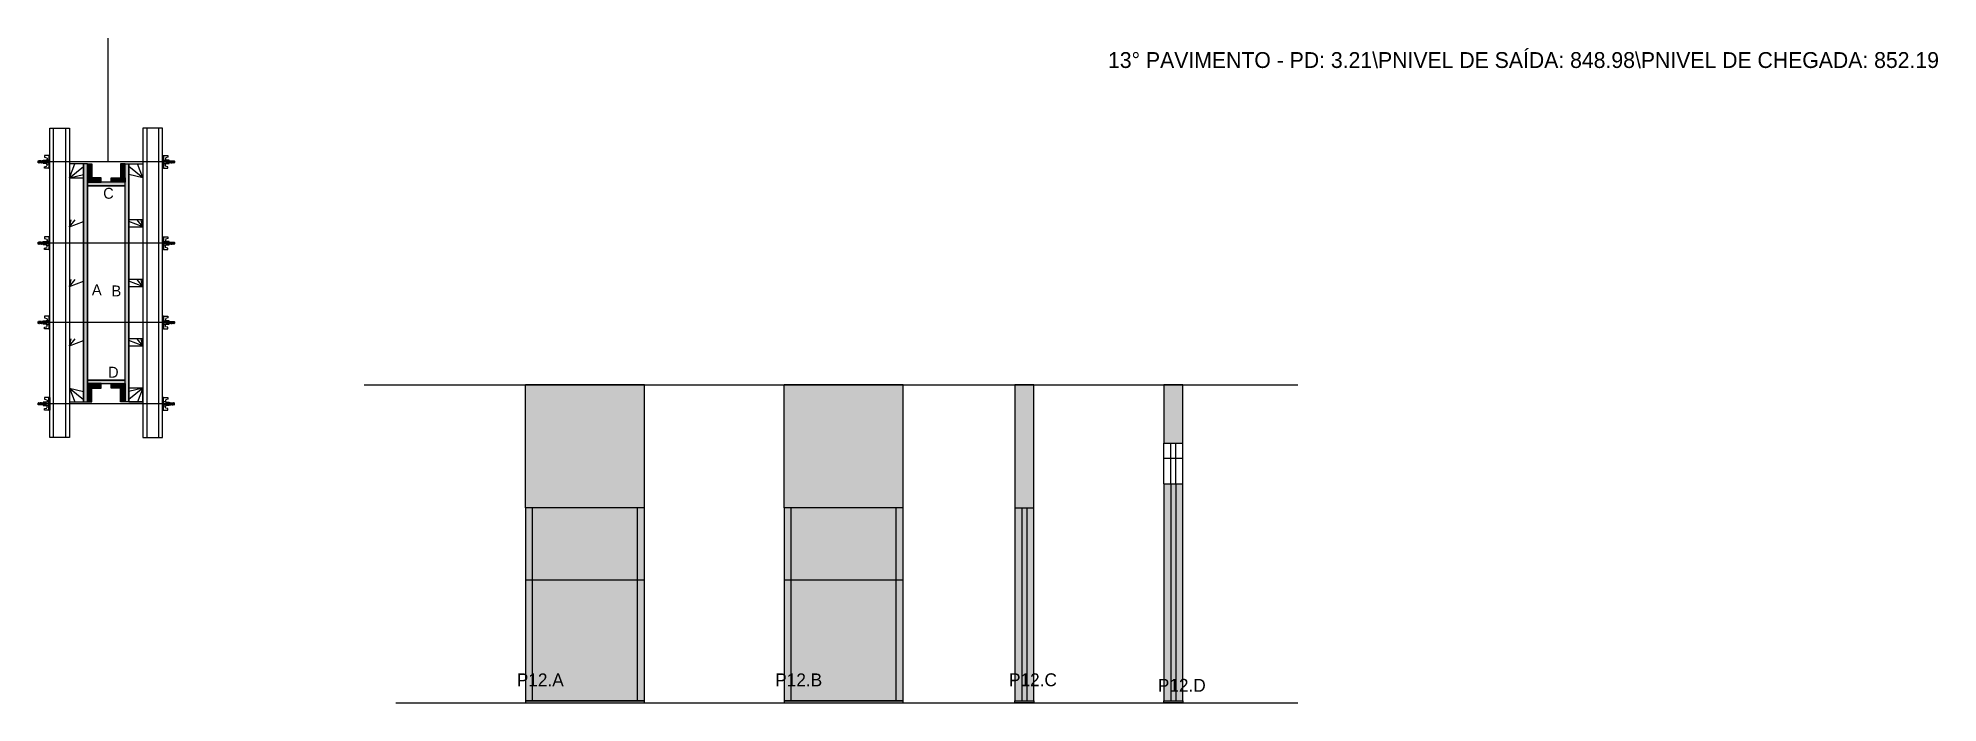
# Model space of a CAD drawing. Header units: metres. Extents: x 2916 to 4834, y 8742 to 9413.
import ezdxf

# ---------------------------------------------------------------- set-up
doc = ezdxf.new("R2010")
doc.units = ezdxf.units.M
for name, color, linetype in [('CHAPA', 7, 'Continuous'), ('COTA', 7, 'Continuous'), ('Hachura', 7, 'Continuous'), ('Madeira', 7, 'Continuous'), ('NOMENCLATURA', 7, 'Continuous'), ('Nível', 7, 'Continuous'), ('Painéis', 7, 'Continuous'), ('Perfil Metálico', 7, 'Continuous'), ('SARR_2.2x7', 7, 'Continuous'), ('SARRAFO', 7, 'Continuous'), ('Texto Seção', 7, 'Continuous'), ('TEXTO_GERAL', 7, 'Continuous')]:
    doc.layers.add(name, color=color, linetype=linetype)

msp = doc.modelspace()

# ---------------------------------------------------------------- hatches: boundary and pattern name
at = {"layer": 'COTA'}
h = msp.add_hatch(color=7, dxfattribs=at)
h.dxf.hatch_style = 1
h.paths.add_polyline_path([(3408.5, 9063.1), (3408.5, 8939.1), (3408.5, 8939.1), (3528.5, 8939.1), (3528.5, 8939.1), (3528.5, 9063.1), (3528.5, 9063.1), (3408.5, 9063.1)])
h = msp.add_hatch(color=7, dxfattribs=at)
h.dxf.hatch_style = 1
h.paths.add_polyline_path([(3669.4, 9063.1), (3669.4, 8939.1), (3669.4, 8939.1), (3789.4, 8939.1), (3789.4, 8939.1), (3789.4, 9063.1), (3789.4, 9063.1), (3669.4, 9063.1)])
h = msp.add_hatch(color=7, dxfattribs=at)
h.dxf.hatch_style = 1
h.paths.add_polyline_path([(3921.2, 8939.1), (3921.2, 9063.1), (3921.2, 9063.1), (3902.2, 9063.1), (3902.2, 9063.1), (3902.2, 8939.1), (3902.2, 8939.1), (3921.2, 8939.1)])
h = msp.add_hatch(color=7, dxfattribs=at)
h.dxf.hatch_style = 1
h.paths.add_polyline_path([(4071.7, 9004.1), (4071.7, 9063.1), (4071.7, 9063.1), (4052.7, 9063.1), (4052.7, 9063.1), (4052.7, 9004.1), (4052.7, 9004.1), (4071.7, 9004.1), (4071.7, 9004.1)])
at = {"layer": 'Hachura'}
h = msp.add_hatch(color=7, dxfattribs=at)
h.dxf.hatch_style = 1
h.paths.add_polyline_path([(2966.2, 9285.8), (2962.2, 9285.8), (2962.2, 9285.8), (2962.2, 9045.8), (2962.2, 9045.8), (2966.2, 9045.8), (2966.2, 9045.8), (2966.2, 9285.8)])
h = msp.add_hatch(color=7, dxfattribs=at)
h.dxf.hatch_style = 1
h.paths.add_polyline_path([(2966.2, 9285.8), (2962.2, 9285.8), (2962.2, 9285.8), (2962.2, 9045.8), (2962.2, 9045.8), (2966.2, 9045.8), (2966.2, 9045.8), (2966.2, 9285.8)])
h = msp.add_hatch(color=7, dxfattribs=at)
h.dxf.hatch_style = 1
h.paths.add_polyline_path([(2966.2, 9271.8), (2970.6, 9271.8), (2970.6, 9271.8), (2970.6, 9285.8), (2970.6, 9285.8), (2966.2, 9285.8), (2966.2, 9285.8), (2966.2, 9271.8)])
h = msp.add_hatch(color=7, dxfattribs=at)
h.dxf.hatch_style = 1
h.paths.add_polyline_path([(3004.2, 9271.8), (2999.8, 9271.8), (2999.8, 9271.8), (2999.8, 9285.8), (2999.8, 9285.8), (3004.2, 9285.8), (3004.2, 9285.8), (3004.2, 9271.8)])
h = msp.add_hatch(color=7, dxfattribs=at)
h.dxf.hatch_style = 1
h.paths.add_polyline_path([(3004.2, 9285.8), (3008.2, 9285.8), (3008.2, 9285.8), (3008.2, 9045.8), (3008.2, 9045.8), (3004.2, 9045.8), (3004.2, 9045.8), (3004.2, 9285.8)])
h = msp.add_hatch(color=7, dxfattribs=at)
h.dxf.hatch_style = 1
h.paths.add_polyline_path([(3004.2, 9285.8), (3008.2, 9285.8), (3008.2, 9285.8), (3008.2, 9045.8), (3008.2, 9045.8), (3004.2, 9045.8), (3004.2, 9045.8), (3004.2, 9285.8)])
h = msp.add_hatch(color=7, dxfattribs=at)
h.dxf.hatch_style = 1
h.paths.add_polyline_path([(2966.2, 9267.4), (2966.2, 9271.8), (2966.2, 9271.8), (2980.2, 9271.8), (2980.2, 9271.8), (2980.2, 9267.4), (2980.2, 9267.4), (2966.2, 9267.4)])
h = msp.add_hatch(color=7, dxfattribs=at)
h.dxf.hatch_style = 1
h.paths.add_polyline_path([(3004.2, 9263.8), (3004.2, 9267.4), (3004.2, 9267.4), (2966.2, 9267.4), (2966.2, 9267.4), (2966.2, 9263.8), (2966.2, 9263.8), (3004.2, 9263.8)])
h = msp.add_hatch(color=7, dxfattribs=at)
h.dxf.hatch_style = 1
h.paths.add_polyline_path([(3004.2, 9263.8), (3004.2, 9267.4), (3004.2, 9267.4), (2966.2, 9267.4), (2966.2, 9267.4), (2966.2, 9263.8), (2966.2, 9263.8), (3004.2, 9263.8)])
h = msp.add_hatch(color=7, dxfattribs=at)
h.dxf.hatch_style = 1
h.paths.add_polyline_path([(3004.2, 9267.4), (3004.2, 9271.8), (3004.2, 9271.8), (2990.2, 9271.8), (2990.2, 9271.8), (2990.2, 9267.4), (2990.2, 9267.4), (3004.2, 9267.4)])
h = msp.add_hatch(color=7, dxfattribs=at)
h.dxf.hatch_style = 1
h.paths.add_polyline_path([(3004.2, 9064.2), (3004.2, 9067.8), (3004.2, 9067.8), (2966.2, 9067.8), (2966.2, 9067.8), (2966.2, 9064.2), (2966.2, 9064.2), (3004.2, 9064.2)])
h = msp.add_hatch(color=7, dxfattribs=at)
h.dxf.hatch_style = 1
h.paths.add_polyline_path([(3004.2, 9064.2), (3004.2, 9067.8), (3004.2, 9067.8), (2966.2, 9067.8), (2966.2, 9067.8), (2966.2, 9064.2), (2966.2, 9064.2), (3004.2, 9064.2)])
h = msp.add_hatch(color=7, dxfattribs=at)
h.dxf.hatch_style = 1
h.paths.add_polyline_path([(2966.2, 9059.8), (2966.2, 9064.2), (2966.2, 9064.2), (2980.2, 9064.2), (2980.2, 9064.2), (2980.2, 9059.8), (2980.2, 9059.8), (2966.2, 9059.8)])
h = msp.add_hatch(color=7, dxfattribs=at)
h.dxf.hatch_style = 1
h.paths.add_polyline_path([(2966.2, 9059.8), (2970.6, 9059.8), (2970.6, 9059.8), (2970.6, 9045.8), (2970.6, 9045.8), (2966.2, 9045.8), (2966.2, 9045.8), (2966.2, 9059.8)])
h = msp.add_hatch(color=7, dxfattribs=at)
h.dxf.hatch_style = 1
h.paths.add_polyline_path([(3004.2, 9059.8), (3004.2, 9064.2), (3004.2, 9064.2), (2990.2, 9064.2), (2990.2, 9064.2), (2990.2, 9059.8), (2990.2, 9059.8), (3004.2, 9059.8)])
h = msp.add_hatch(color=7, dxfattribs=at)
h.dxf.hatch_style = 1
h.paths.add_polyline_path([(3004.2, 9059.8), (2999.8, 9059.8), (2999.8, 9059.8), (2999.8, 9045.8), (2999.8, 9045.8), (3004.2, 9045.8), (3004.2, 9045.8), (3004.2, 9059.8)])
h = msp.add_hatch(color=7, dxfattribs=at)
h.dxf.hatch_style = 1
h.paths.add_polyline_path([(4071.7, 8963.1), (4052.7, 8963.1), (4052.7, 8963.1), (4052.7, 8742.1), (4052.7, 8742.1), (4071.7, 8742.1), (4071.7, 8742.1), (4071.7, 8963.1), (4071.7, 8963.1)])
h = msp.add_hatch(color=7, dxfattribs=at)
h.dxf.hatch_style = 1
h.paths.add_polyline_path([(3408.5, 8939.1), (3408.5, 8866.1), (3408.5, 8866.1), (3528.5, 8866.1), (3528.5, 8866.1), (3528.5, 8939.1), (3528.5, 8939.1), (3408.5, 8939.1)])
h = msp.add_hatch(color=7, dxfattribs=at)
h.dxf.hatch_style = 1
h.paths.add_polyline_path([(3669.4, 8939.1), (3669.4, 8866.1), (3669.4, 8866.1), (3789.4, 8866.1), (3789.4, 8866.1), (3789.4, 8939.1), (3789.4, 8939.1), (3669.4, 8939.1)])
h = msp.add_hatch(color=7, dxfattribs=at)
h.dxf.hatch_style = 1
h.paths.add_polyline_path([(3921.2, 8742.1), (3921.2, 8939.1), (3921.2, 8939.1), (3902.2, 8939.1), (3902.2, 8939.1), (3902.2, 8742.1), (3902.2, 8742.1), (3921.2, 8742.1)])
h = msp.add_hatch(color=7, dxfattribs=at)
h.dxf.hatch_style = 1
h.paths.add_polyline_path([(3528.5, 8866.1), (3408.5, 8866.1), (3408.5, 8866.1), (3408.5, 8742.1), (3408.5, 8742.1), (3528.5, 8742.1), (3528.5, 8742.1), (3528.5, 8866.1)])
h = msp.add_hatch(color=7, dxfattribs=at)
h.dxf.hatch_style = 1
h.paths.add_polyline_path([(3789.4, 8866.1), (3669.4, 8866.1), (3669.4, 8866.1), (3669.4, 8742.1), (3669.4, 8742.1), (3789.4, 8742.1), (3789.4, 8742.1), (3789.4, 8866.1)])

# ---------------------------------------------------------------- linework, layer by layer
at = {"layer": 'CHAPA', "color": 7, "lineweight": 25}
for points in [[(2966.2, 9285.8), (2962.2, 9285.8), (2962.2, 9045.8), (2966.2, 9045.8)], [(2966.2, 9285.8), (2962.2, 9285.8), (2962.2, 9045.8), (2966.2, 9045.8)], [(3004.2, 9285.8), (3008.2, 9285.8), (3008.2, 9045.8), (3004.2, 9045.8)], [(3004.2, 9285.8), (3008.2, 9285.8), (3008.2, 9045.8), (3004.2, 9045.8)], [(3004.2, 9263.8), (3004.2, 9267.4), (2966.2, 9267.4), (2966.2, 9263.8)], [(3004.2, 9263.8), (3004.2, 9267.4), (2966.2, 9267.4), (2966.2, 9263.8)], [(3004.2, 9064.2), (3004.2, 9067.8), (2966.2, 9067.8), (2966.2, 9064.2)], [(3004.2, 9064.2), (3004.2, 9067.8), (2966.2, 9067.8), (2966.2, 9064.2)]]:
    msp.add_lwpolyline(points, close=True, dxfattribs=at)
at = {"layer": 'COTA', "color": 7, "lineweight": 25}
for p, q in [((3528.5, 9063.1), (3408.5, 9063.1)), ((3408.5, 8939.1), (3408.5, 9063.1)), ((3528.5, 8939.1), (3528.5, 9063.1)), ((3789.4, 9063.1), (3669.4, 9063.1)), ((3669.4, 8939.1), (3669.4, 9063.1)), ((3789.4, 8939.1), (3789.4, 9063.1))]:
    msp.add_line(p, q, dxfattribs=at)
for points in [[(3921.2, 8939.1), (3921.2, 9063.1), (3902.2, 9063.1), (3902.2, 8939.1)], [(4071.7, 9004.1), (4071.7, 9063.1), (4052.7, 9063.1), (4052.7, 9004.1)]]:
    msp.add_lwpolyline(points, dxfattribs=at)
at = {"layer": 'Defpoints', "color": 7, "lineweight": 25}
msp.add_line((2987.1, 9287.8), (2987.1, 9412.8), dxfattribs=at)
at = {"layer": 'Hachura', "color": 7, "lineweight": 25}
for p, q in [((2916.7, 9288.8), (2916.4, 9288.5)), ((2916.4, 9288.5), (2916.4, 9287.2)), ((2916.7, 9286.9), (2916.4, 9287.2)), ((2917, 9288.8), (2916.7, 9288.8)), ((2916.7, 9288.8), (2916.7, 9288.8)), ((2916.7, 9286.9), (2916.7, 9288.8)), ((2917.4, 9286.9), (2916.7, 9288.2)), ((2917.3, 9286.8), (2916.7, 9287.9)), ((2916.7, 9287.4), (2917.1, 9286.8)), ((2916.7, 9287.2), (2916.8, 9286.9)), ((2916.8, 9286.9), (2916.7, 9286.9)), ((2917, 9288.8), (2918, 9286.9)), ((2917, 9288.8), (2918, 9286.9)), ((2917.1, 9288.9), (2918.2, 9286.8)), ((2918.4, 9286.8), (2917.4, 9288.9)), ((2917.4, 9286.9), (2918, 9286.9)), ((2918.2, 9288.8), (2917.6, 9288.8)), ((2918.5, 9286.9), (2917.6, 9288.8)), ((2918.2, 9288.8), (2919.2, 9286.9)), ((2918.3, 9288.9), (2919.4, 9286.8)), ((2919.6, 9286.8), (2918.5, 9288.9)), ((2919.2, 9286.9), (2918.5, 9286.9)), ((2919.4, 9288.8), (2918.7, 9288.8)), ((2919.7, 9286.9), (2918.7, 9288.8)), ((2918.9, 9288.8), (2918.7, 9288.8)), ((2919.4, 9288.8), (2920.3, 9286.9)), ((2919.5, 9288.9), (2920.5, 9286.8)), ((2920.8, 9286.8), (2919.7, 9288.9)), ((2919.9, 9286.9), (2919.7, 9286.9)), ((2920.5, 9288.8), (2919.9, 9288.8)), ((2920.8, 9286.9), (2919.9, 9288.8)), ((2919.9, 9286.9), (2920.3, 9286.9)), ((2920.5, 9288.8), (2921.5, 9286.9)), ((2920.8, 9286.9), (2921.5, 9286.9)), ((2921.5, 9287.7), (2920.9, 9288.9)), ((2921.5, 9287.9), (2921, 9288.8)), ((2921.5, 9288.8), (2921, 9288.8)), ((3053, 9287.8), (2921.2, 9287.8)), ((2921.5, 9286.1), (2921.5, 9289.5)), ((2921.5, 9289.5), (2924.7, 9289.5)), ((2921.5, 9288.5), (2924.7, 9288.5)), ((2921.5, 9286.9), (2924.7, 9286.9)), ((2924.7, 9286.1), (2921.5, 9286.1)), ((2921.6, 9286.1), (2921.6, 9289.5)), ((2923, 9294.3), (2923, 9292.6)), ((2923, 9292.6), (2925.2, 9292)), ((2923, 9283), (2925.2, 9283.6)), ((2923, 9281.4), (2923, 9283)), ((2927.3, 9281.4), (2923, 9281.4)), ((2928.2, 9294.3), (2923.1, 9294.3)), ((2924.7, 9289.7), (2924.7, 9285.9)), ((2927.3, 9289.7), (2924.7, 9289.7)), ((2924.7, 9285.9), (2924.7, 9286.1)), ((2924.7, 9285.9), (2924.7, 9286.1)), ((2924.7, 9285.9), (2927.3, 9285.9)), ((2927.3, 9288.1), (2925.3, 9288.1)), ((2925.3, 9287.6), (2927.3, 9287.6)), ((2925.5, 9291.7), (2925.5, 9289.7)), ((2925.5, 9283.9), (2925.5, 9285.9)), ((2927.3, 9294.3), (2927.3, 9281.4)), ((2927.3, 9294.3), (2927.3, 9289.1)), ((2927.3, 9294.1), (2928.2, 9294.1)), ((2927.3, 9293.9), (2928.2, 9293.9)), ((2927.3, 9293.6), (2928.2, 9293.6)), ((2927.3, 9293.1), (2928.2, 9293.1)), ((2927.3, 9292.3), (2928.2, 9292.3)), ((2927.3, 9290.9), (2928.2, 9290.9)), ((2927.3, 9287.8), (2927.3, 9289.7)), ((2927.3, 9289.1), (2927.3, 9288.5)), ((2927.3, 9287.8), (2928.2, 9287.8)), ((2927.3, 9284.8), (2928.2, 9284.8)), ((2927.3, 9283.4), (2928.2, 9283.4)), ((2927.3, 9282.5), (2928.2, 9282.5)), ((2927.3, 9282), (2928.2, 9282)), ((2927.3, 9281.7), (2928.2, 9281.7)), ((2927.3, 9281.5), (2928.2, 9281.5)), ((2927.3, 9281.4), (2928.2, 9281.4)), ((2927.6, 9288.8), (2927.4, 9288.8)), ((2927.4, 9286.8), (2927.9, 9286.8)), ((2928, 9288.8), (2927.6, 9288.8)), ((2928.2, 9281.4), (2928.2, 9294.3)), ((2928.2, 9282.3), (2928.2, 9290.1)), ((3042.2, 9281.4), (3042.2, 9294.3)), ((3042.2, 9294.3), (3047.3, 9294.3)), ((3043.1, 9294.1), (3042.2, 9294.1)), ((3043.1, 9293.9), (3042.2, 9293.9)), ((3043.1, 9293.6), (3042.2, 9293.6)), ((3043.1, 9293.1), (3042.2, 9293.1)), ((3043.1, 9292.3), (3042.2, 9292.3)), ((3043.1, 9290.9), (3042.2, 9290.9)), ((3042.2, 9282.3), (3042.2, 9290.1)), ((3043.1, 9287.8), (3042.2, 9287.8)), ((3043.1, 9284.8), (3042.2, 9284.8)), ((3043.1, 9283.4), (3042.2, 9283.4)), ((3043.1, 9282.5), (3042.2, 9282.5)), ((3043.1, 9282), (3042.2, 9282)), ((3043.1, 9281.7), (3042.2, 9281.7)), ((3043.1, 9281.5), (3042.2, 9281.5)), ((3043.1, 9281.4), (3042.2, 9281.4)), ((3042.3, 9288.8), (3042.8, 9288.8)), ((3043, 9286.8), (3042.5, 9286.8)), ((3042.8, 9288.8), (3043, 9288.8)), ((3043.1, 9294.3), (3043.1, 9281.4)), ((3043.1, 9294.3), (3043.1, 9289.1)), ((3043.1, 9287.8), (3043.1, 9289.7)), ((3043.1, 9289.7), (3045.7, 9289.7)), ((3043.1, 9289.1), (3043.1, 9288.5)), ((3043.1, 9288.1), (3045.1, 9288.1)), ((3045.1, 9287.6), (3043.1, 9287.6)), ((3045.7, 9285.9), (3043.1, 9285.9)), ((3043.1, 9281.4), (3047.4, 9281.4)), ((3044.9, 9291.7), (3044.9, 9289.7)), ((3044.9, 9283.9), (3044.9, 9285.9)), ((3047.4, 9292.6), (3045.1, 9292)), ((3047.4, 9283), (3045.1, 9283.6)), ((3045.7, 9289.7), (3045.7, 9285.9)), ((3048.9, 9289.5), (3045.7, 9289.5)), ((3048.9, 9288.5), (3045.7, 9288.5)), ((3048.9, 9286.9), (3045.7, 9286.9)), ((3045.7, 9286.1), (3048.9, 9286.1)), ((3045.7, 9285.9), (3045.7, 9286.1)), ((3045.7, 9285.9), (3045.7, 9286.1)), ((3047.4, 9294.3), (3047.4, 9292.6)), ((3047.4, 9281.4), (3047.4, 9283)), ((3048.8, 9286.1), (3048.8, 9289.5)), ((3048.9, 9286.1), (3048.9, 9289.5)), ((3048.9, 9287.7), (3049.5, 9288.9)), ((3049.9, 9288.8), (3048.9, 9286.9)), ((3048.9, 9287.9), (3049.4, 9288.8)), ((3048.9, 9288.8), (3049.4, 9288.8)), ((3049.5, 9286.9), (3048.9, 9286.9)), ((3049.5, 9286.9), (3050.5, 9288.8)), ((3049.6, 9286.8), (3050.7, 9288.9)), ((3050.9, 9288.9), (3049.9, 9286.8)), ((3049.9, 9288.8), (3050.5, 9288.8)), ((3051, 9288.8), (3050.1, 9286.9)), ((3050.5, 9286.9), (3050.1, 9286.9)), ((3050.5, 9286.9), (3050.7, 9286.9)), ((3050.7, 9286.9), (3051.7, 9288.8)), ((3050.8, 9286.8), (3051.9, 9288.9)), ((3052.1, 9288.9), (3051, 9286.8)), ((3051, 9288.8), (3051.7, 9288.8)), ((3052.2, 9288.8), (3051.2, 9286.9)), ((3051.2, 9286.9), (3051.9, 9286.9)), ((3051.5, 9288.8), (3051.7, 9288.8)), ((3051.9, 9286.8), (3053, 9288.9)), ((3051.9, 9286.9), (3052.8, 9288.8)), ((3053.3, 9288.9), (3052.2, 9286.8)), ((3052.2, 9288.8), (3052.8, 9288.8)), ((3053.4, 9288.8), (3052.4, 9286.9)), ((3053.4, 9288.8), (3052.4, 9286.9)), ((3053, 9286.9), (3052.4, 9286.9)), ((3053, 9286.9), (3053.7, 9288.2)), ((3053.1, 9286.8), (3053.7, 9287.9)), ((3053.7, 9287.4), (3053.3, 9286.8)), ((3053.4, 9288.8), (3053.7, 9288.8)), ((3053.7, 9287.2), (3053.5, 9286.9)), ((3053.5, 9286.9), (3053.7, 9286.9)), ((3053.7, 9288.8), (3053.7, 9288.8)), ((3053.7, 9288.8), (3054, 9288.5)), ((3053.7, 9286.9), (3053.7, 9288.8)), ((3053.7, 9286.9), (3054, 9287.2)), ((3054, 9288.5), (3054, 9287.2)), ((2916.7, 9206.8), (2916.4, 9206.5)), ((2916.4, 9206.5), (2916.4, 9205.2)), ((2916.7, 9204.9), (2916.4, 9205.2)), ((2917, 9206.8), (2916.7, 9206.8)), ((2916.7, 9206.8), (2916.7, 9206.8)), ((2916.7, 9204.9), (2916.7, 9206.8)), ((2917.4, 9204.9), (2916.7, 9206.2)), ((2917.3, 9204.8), (2916.7, 9205.9)), ((2916.7, 9205.4), (2917.1, 9204.8)), ((2916.7, 9205.2), (2916.8, 9204.9)), ((2916.8, 9204.9), (2916.7, 9204.9)), ((2917, 9206.8), (2918, 9204.9)), ((2917, 9206.8), (2918, 9204.9)), ((2917.1, 9206.9), (2918.2, 9204.8)), ((2918.4, 9204.8), (2917.4, 9206.9)), ((2917.4, 9204.9), (2918, 9204.9)), ((2918.2, 9206.8), (2917.6, 9206.8)), ((2918.5, 9204.9), (2917.6, 9206.8)), ((2918.2, 9206.8), (2919.2, 9204.9)), ((2918.3, 9206.9), (2919.4, 9204.8)), ((2919.6, 9204.8), (2918.5, 9206.9)), ((2919.2, 9204.9), (2918.5, 9204.9)), ((2919.4, 9206.8), (2918.7, 9206.8)), ((2919.7, 9204.9), (2918.7, 9206.8)), ((2918.9, 9206.8), (2918.7, 9206.8)), ((2919.4, 9206.8), (2920.3, 9204.9)), ((2919.5, 9206.9), (2920.5, 9204.8)), ((2920.8, 9204.8), (2919.7, 9206.9)), ((2919.9, 9204.9), (2919.7, 9204.9)), ((2920.5, 9206.8), (2919.9, 9206.8)), ((2920.8, 9204.9), (2919.9, 9206.8)), ((2919.9, 9204.9), (2920.3, 9204.9)), ((2920.5, 9206.8), (2921.5, 9204.9)), ((2920.8, 9204.9), (2921.5, 9204.9)), ((2921.5, 9205.7), (2920.9, 9206.9)), ((2921.5, 9205.9), (2921, 9206.8)), ((2921.5, 9206.8), (2921, 9206.8)), ((3053, 9205.8), (2921.2, 9205.8)), ((2921.5, 9204.1), (2921.5, 9207.5)), ((2921.5, 9207.5), (2924.7, 9207.5)), ((2921.5, 9206.5), (2924.7, 9206.5)), ((2921.5, 9204.9), (2924.7, 9204.9)), ((2924.7, 9204.1), (2921.5, 9204.1)), ((2921.6, 9204.1), (2921.6, 9207.5)), ((2923, 9212.3), (2923, 9210.6)), ((2923, 9210.6), (2925.2, 9210)), ((2928.2, 9212.3), (2923.1, 9212.3)), ((2924.7, 9207.7), (2924.7, 9203.9)), ((2927.3, 9207.7), (2924.7, 9207.7)), ((2924.7, 9203.9), (2924.7, 9204.1)), ((2924.7, 9203.9), (2924.7, 9204.1)), ((2924.7, 9203.9), (2927.3, 9203.9)), ((2927.3, 9206.1), (2925.3, 9206.1)), ((2925.3, 9205.6), (2927.3, 9205.6)), ((2925.5, 9209.7), (2925.5, 9207.7)), ((2925.5, 9201.9), (2925.5, 9203.9)), ((2927.3, 9212.3), (2927.3, 9199.4)), ((2927.3, 9212.3), (2927.3, 9207.1)), ((2927.3, 9212.1), (2928.2, 9212.1)), ((2927.3, 9211.9), (2928.2, 9211.9)), ((2927.3, 9211.6), (2928.2, 9211.6)), ((2927.3, 9211.1), (2928.2, 9211.1)), ((2927.3, 9210.3), (2928.2, 9210.3)), ((2927.3, 9208.9), (2928.2, 9208.9)), ((2927.3, 9205.8), (2927.3, 9207.7)), ((2927.3, 9207.1), (2927.3, 9206.5)), ((2927.3, 9205.8), (2928.2, 9205.8)), ((2927.6, 9206.8), (2927.4, 9206.8)), ((2927.4, 9204.8), (2927.9, 9204.8)), ((2928, 9206.8), (2927.6, 9206.8)), ((2928.2, 9199.4), (2928.2, 9212.3)), ((2928.2, 9200.3), (2928.2, 9208.1)), ((3042.2, 9199.4), (3042.2, 9212.3)), ((3042.2, 9212.3), (3047.3, 9212.3)), ((3043.1, 9212.1), (3042.2, 9212.1)), ((3043.1, 9211.9), (3042.2, 9211.9)), ((3043.1, 9211.6), (3042.2, 9211.6)), ((3043.1, 9211.1), (3042.2, 9211.1)), ((3043.1, 9210.3), (3042.2, 9210.3)), ((3043.1, 9208.9), (3042.2, 9208.9)), ((3042.2, 9200.3), (3042.2, 9208.1)), ((3043.1, 9205.8), (3042.2, 9205.8)), ((3042.3, 9206.8), (3042.8, 9206.8)), ((3043, 9204.8), (3042.5, 9204.8)), ((3042.8, 9206.8), (3043, 9206.8)), ((3043.1, 9212.3), (3043.1, 9199.4)), ((3043.1, 9212.3), (3043.1, 9207.1)), ((3043.1, 9205.8), (3043.1, 9207.7)), ((3043.1, 9207.7), (3045.7, 9207.7)), ((3043.1, 9207.1), (3043.1, 9206.5)), ((3043.1, 9206.1), (3045.1, 9206.1)), ((3045.1, 9205.6), (3043.1, 9205.6)), ((3045.7, 9203.9), (3043.1, 9203.9)), ((3044.9, 9209.7), (3044.9, 9207.7)), ((3044.9, 9201.9), (3044.9, 9203.9)), ((3047.4, 9210.6), (3045.1, 9210)), ((3045.7, 9207.7), (3045.7, 9203.9)), ((3048.9, 9207.5), (3045.7, 9207.5)), ((3048.9, 9206.5), (3045.7, 9206.5)), ((3048.9, 9204.9), (3045.7, 9204.9)), ((3045.7, 9204.1), (3048.9, 9204.1)), ((3045.7, 9203.9), (3045.7, 9204.1)), ((3045.7, 9203.9), (3045.7, 9204.1)), ((3047.4, 9212.3), (3047.4, 9210.6)), ((3048.8, 9204.1), (3048.8, 9207.5)), ((3048.9, 9204.1), (3048.9, 9207.5)), ((3048.9, 9205.7), (3049.5, 9206.9)), ((3049.9, 9206.8), (3048.9, 9204.9)), ((3048.9, 9205.9), (3049.4, 9206.8)), ((3048.9, 9206.8), (3049.4, 9206.8)), ((3049.5, 9204.9), (3048.9, 9204.9)), ((3049.5, 9204.9), (3050.5, 9206.8)), ((3049.6, 9204.8), (3050.7, 9206.9)), ((3050.9, 9206.9), (3049.9, 9204.8)), ((3049.9, 9206.8), (3050.5, 9206.8)), ((3051, 9206.8), (3050.1, 9204.9)), ((3050.5, 9204.9), (3050.1, 9204.9)), ((3050.5, 9204.9), (3050.7, 9204.9)), ((3050.7, 9204.9), (3051.7, 9206.8)), ((3050.8, 9204.8), (3051.9, 9206.9)), ((3052.1, 9206.9), (3051, 9204.8)), ((3051, 9206.8), (3051.7, 9206.8)), ((3052.2, 9206.8), (3051.2, 9204.9)), ((3051.2, 9204.9), (3051.9, 9204.9)), ((3051.5, 9206.8), (3051.7, 9206.8)), ((3051.9, 9204.8), (3053, 9206.9)), ((3051.9, 9204.9), (3052.8, 9206.8)), ((3053.3, 9206.9), (3052.2, 9204.8)), ((3052.2, 9206.8), (3052.8, 9206.8)), ((3053.4, 9206.8), (3052.4, 9204.9)), ((3053.4, 9206.8), (3052.4, 9204.9)), ((3053, 9204.9), (3052.4, 9204.9)), ((3053, 9204.9), (3053.7, 9206.2)), ((3053.1, 9204.8), (3053.7, 9205.9)), ((3053.7, 9205.4), (3053.3, 9204.8)), ((3053.4, 9206.8), (3053.7, 9206.8)), ((3053.7, 9205.2), (3053.5, 9204.9)), ((3053.5, 9204.9), (3053.7, 9204.9)), ((3053.7, 9206.8), (3053.7, 9206.8)), ((3053.7, 9206.8), (3054, 9206.5)), ((3053.7, 9204.9), (3053.7, 9206.8)), ((3053.7, 9204.9), (3054, 9205.2)), ((3054, 9206.5), (3054, 9205.2)), ((2923, 9201), (2925.2, 9201.6)), ((2923, 9199.4), (2923, 9201)), ((2927.3, 9199.4), (2923, 9199.4)), ((2927.3, 9202.8), (2928.2, 9202.8)), ((2927.3, 9201.4), (2928.2, 9201.4)), ((2927.3, 9200.5), (2928.2, 9200.5)), ((2927.3, 9200), (2928.2, 9200)), ((2927.3, 9199.7), (2928.2, 9199.7)), ((2927.3, 9199.5), (2928.2, 9199.5)), ((2927.3, 9199.4), (2928.2, 9199.4)), ((3043.1, 9202.8), (3042.2, 9202.8)), ((3043.1, 9201.4), (3042.2, 9201.4)), ((3043.1, 9200.5), (3042.2, 9200.5)), ((3043.1, 9200), (3042.2, 9200)), ((3043.1, 9199.7), (3042.2, 9199.7)), ((3043.1, 9199.5), (3042.2, 9199.5)), ((3043.1, 9199.4), (3042.2, 9199.4)), ((3043.1, 9199.4), (3047.4, 9199.4)), ((3047.4, 9201), (3045.1, 9201.6)), ((3047.4, 9199.4), (3047.4, 9201)), ((2917.1, 9126.9), (2918.2, 9124.8)), ((2918.4, 9124.8), (2917.4, 9126.9)), ((2918.3, 9126.9), (2919.4, 9124.8)), ((2919.6, 9124.8), (2918.5, 9126.9)), ((2919.5, 9126.9), (2920.5, 9124.8)), ((2920.8, 9124.8), (2919.7, 9126.9)), ((2921.5, 9125.7), (2920.9, 9126.9)), ((2921.5, 9124.1), (2921.5, 9127.5)), ((2921.5, 9127.5), (2924.7, 9127.5)), ((2921.6, 9124.1), (2921.6, 9127.5)), ((2923, 9132.3), (2923, 9130.6)), ((2923, 9130.6), (2925.2, 9130)), ((2928.2, 9132.3), (2923.1, 9132.3)), ((2924.7, 9127.7), (2924.7, 9123.9)), ((2927.3, 9127.7), (2924.7, 9127.7)), ((2925.5, 9129.7), (2925.5, 9127.7)), ((2927.3, 9132.3), (2927.3, 9119.4)), ((2927.3, 9132.3), (2927.3, 9127.1)), ((2927.3, 9132.1), (2928.2, 9132.1)), ((2927.3, 9131.9), (2928.2, 9131.9)), ((2927.3, 9131.6), (2928.2, 9131.6)), ((2927.3, 9131.1), (2928.2, 9131.1)), ((2927.3, 9130.3), (2928.2, 9130.3)), ((2927.3, 9128.9), (2928.2, 9128.9)), ((2927.3, 9125.8), (2927.3, 9127.7)), ((2927.3, 9127.1), (2927.3, 9126.5)), ((2928.2, 9119.4), (2928.2, 9132.3)), ((2928.2, 9120.3), (2928.2, 9128.1)), ((3042.2, 9119.4), (3042.2, 9132.3)), ((3042.2, 9132.3), (3047.3, 9132.3)), ((3043.1, 9132.1), (3042.2, 9132.1)), ((3043.1, 9131.9), (3042.2, 9131.9)), ((3043.1, 9131.6), (3042.2, 9131.6)), ((3043.1, 9131.1), (3042.2, 9131.1)), ((3043.1, 9130.3), (3042.2, 9130.3)), ((3043.1, 9128.9), (3042.2, 9128.9)), ((3042.2, 9120.3), (3042.2, 9128.1)), ((3043.1, 9132.3), (3043.1, 9119.4)), ((3043.1, 9132.3), (3043.1, 9127.1)), ((3043.1, 9125.8), (3043.1, 9127.7)), ((3043.1, 9127.7), (3045.7, 9127.7)), ((3043.1, 9127.1), (3043.1, 9126.5)), ((3044.9, 9129.7), (3044.9, 9127.7)), ((3047.4, 9130.6), (3045.1, 9130)), ((3045.7, 9127.7), (3045.7, 9123.9)), ((3048.9, 9127.5), (3045.7, 9127.5)), ((3047.4, 9132.3), (3047.4, 9130.6)), ((3048.8, 9124.1), (3048.8, 9127.5)), ((3048.9, 9124.1), (3048.9, 9127.5)), ((3048.9, 9125.7), (3049.5, 9126.9)), ((3049.6, 9124.8), (3050.7, 9126.9)), ((3050.9, 9126.9), (3049.9, 9124.8)), ((3050.8, 9124.8), (3051.9, 9126.9)), ((3052.1, 9126.9), (3051, 9124.8)), ((3051.9, 9124.8), (3053, 9126.9)), ((3053.3, 9126.9), (3052.2, 9124.8)), ((2916.7, 9126.8), (2916.4, 9126.5)), ((2916.4, 9126.5), (2916.4, 9125.2)), ((2916.7, 9124.9), (2916.4, 9125.2)), ((2917, 9126.8), (2916.7, 9126.8)), ((2916.7, 9126.8), (2916.7, 9126.8)), ((2916.7, 9124.9), (2916.7, 9126.8)), ((2917.4, 9124.9), (2916.7, 9126.2)), ((2917.3, 9124.8), (2916.7, 9125.9)), ((2916.7, 9125.4), (2917.1, 9124.8)), ((2916.7, 9125.2), (2916.8, 9124.9)), ((2916.8, 9124.9), (2916.7, 9124.9)), ((2917, 9126.8), (2918, 9124.9)), ((2917, 9126.8), (2918, 9124.9)), ((2917.4, 9124.9), (2918, 9124.9)), ((2918.2, 9126.8), (2917.6, 9126.8)), ((2918.5, 9124.9), (2917.6, 9126.8)), ((2918.2, 9126.8), (2919.2, 9124.9)), ((2919.2, 9124.9), (2918.5, 9124.9)), ((2919.4, 9126.8), (2918.7, 9126.8)), ((2919.7, 9124.9), (2918.7, 9126.8)), ((2918.9, 9126.8), (2918.7, 9126.8)), ((2919.4, 9126.8), (2920.3, 9124.9)), ((2919.9, 9124.9), (2919.7, 9124.9)), ((2920.5, 9126.8), (2919.9, 9126.8)), ((2920.8, 9124.9), (2919.9, 9126.8)), ((2919.9, 9124.9), (2920.3, 9124.9)), ((2920.5, 9126.8), (2921.5, 9124.9)), ((2920.8, 9124.9), (2921.5, 9124.9)), ((2921.5, 9125.9), (2921, 9126.8)), ((2921.5, 9126.8), (2921, 9126.8)), ((3053, 9125.8), (2921.2, 9125.8)), ((2921.5, 9126.5), (2924.7, 9126.5)), ((2921.5, 9124.9), (2924.7, 9124.9)), ((2924.7, 9124.1), (2921.5, 9124.1)), ((2923, 9121), (2925.2, 9121.6)), ((2923, 9119.4), (2923, 9121)), ((2927.3, 9119.4), (2923, 9119.4)), ((2924.7, 9123.9), (2924.7, 9124.1)), ((2924.7, 9123.9), (2924.7, 9124.1)), ((2924.7, 9123.9), (2927.3, 9123.9)), ((2927.3, 9126.1), (2925.3, 9126.1)), ((2925.3, 9125.6), (2927.3, 9125.6)), ((2925.5, 9121.9), (2925.5, 9123.9)), ((2927.3, 9125.8), (2928.2, 9125.8)), ((2927.3, 9122.8), (2928.2, 9122.8)), ((2927.3, 9121.4), (2928.2, 9121.4)), ((2927.3, 9120.5), (2928.2, 9120.5)), ((2927.3, 9120), (2928.2, 9120)), ((2927.3, 9119.7), (2928.2, 9119.7)), ((2927.3, 9119.5), (2928.2, 9119.5)), ((2927.3, 9119.4), (2928.2, 9119.4)), ((2927.6, 9126.8), (2927.4, 9126.8)), ((2927.4, 9124.8), (2927.9, 9124.8)), ((2928, 9126.8), (2927.6, 9126.8)), ((3043.1, 9125.8), (3042.2, 9125.8)), ((3043.1, 9122.8), (3042.2, 9122.8)), ((3043.1, 9121.4), (3042.2, 9121.4)), ((3043.1, 9120.5), (3042.2, 9120.5)), ((3043.1, 9120), (3042.2, 9120)), ((3043.1, 9119.7), (3042.2, 9119.7)), ((3043.1, 9119.5), (3042.2, 9119.5)), ((3043.1, 9119.4), (3042.2, 9119.4)), ((3042.3, 9126.8), (3042.8, 9126.8)), ((3043, 9124.8), (3042.5, 9124.8)), ((3042.8, 9126.8), (3043, 9126.8)), ((3043.1, 9126.1), (3045.1, 9126.1)), ((3045.1, 9125.6), (3043.1, 9125.6)), ((3045.7, 9123.9), (3043.1, 9123.9)), ((3043.1, 9119.4), (3047.4, 9119.4)), ((3044.9, 9121.9), (3044.9, 9123.9)), ((3047.4, 9121), (3045.1, 9121.6)), ((3048.9, 9126.5), (3045.7, 9126.5)), ((3048.9, 9124.9), (3045.7, 9124.9)), ((3045.7, 9124.1), (3048.9, 9124.1)), ((3045.7, 9123.9), (3045.7, 9124.1)), ((3045.7, 9123.9), (3045.7, 9124.1)), ((3047.4, 9119.4), (3047.4, 9121)), ((3049.9, 9126.8), (3048.9, 9124.9)), ((3048.9, 9125.9), (3049.4, 9126.8)), ((3048.9, 9126.8), (3049.4, 9126.8)), ((3049.5, 9124.9), (3048.9, 9124.9)), ((3049.5, 9124.9), (3050.5, 9126.8)), ((3049.9, 9126.8), (3050.5, 9126.8)), ((3051, 9126.8), (3050.1, 9124.9)), ((3050.5, 9124.9), (3050.1, 9124.9)), ((3050.5, 9124.9), (3050.7, 9124.9)), ((3050.7, 9124.9), (3051.7, 9126.8)), ((3051, 9126.8), (3051.7, 9126.8)), ((3052.2, 9126.8), (3051.2, 9124.9)), ((3051.2, 9124.9), (3051.9, 9124.9)), ((3051.5, 9126.8), (3051.7, 9126.8)), ((3051.9, 9124.9), (3052.8, 9126.8)), ((3052.2, 9126.8), (3052.8, 9126.8)), ((3053.4, 9126.8), (3052.4, 9124.9)), ((3053.4, 9126.8), (3052.4, 9124.9)), ((3053, 9124.9), (3052.4, 9124.9)), ((3053, 9124.9), (3053.7, 9126.2)), ((3053.1, 9124.8), (3053.7, 9125.9)), ((3053.7, 9125.4), (3053.3, 9124.8)), ((3053.4, 9126.8), (3053.7, 9126.8)), ((3053.7, 9125.2), (3053.5, 9124.9)), ((3053.5, 9124.9), (3053.7, 9124.9)), ((3053.7, 9126.8), (3053.7, 9126.8)), ((3053.7, 9126.8), (3054, 9126.5)), ((3053.7, 9124.9), (3053.7, 9126.8)), ((3053.7, 9124.9), (3054, 9125.2)), ((3054, 9126.5), (3054, 9125.2)), ((2927.3, 9050.3), (2923, 9050.3)), ((2923, 9050.3), (2923, 9048.6)), ((2927.3, 9037.4), (2927.3, 9050.3)), ((2927.3, 9050.3), (2928.2, 9050.3)), ((2928.2, 9050.3), (2928.2, 9037.4)), ((3042.2, 9050.3), (3042.2, 9037.4)), ((3043.1, 9050.3), (3042.2, 9050.3)), ((3043.1, 9037.4), (3043.1, 9050.3)), ((3043.1, 9050.3), (3047.4, 9050.3)), ((3047.4, 9050.3), (3047.4, 9048.6)), ((2916.7, 9044.7), (2916.4, 9044.4)), ((2916.4, 9043.1), (2916.4, 9044.4)), ((2916.7, 9042.8), (2916.4, 9043.1)), ((2916.7, 9044.2), (2917.1, 9044.9)), ((2917.3, 9044.8), (2916.7, 9043.7)), ((2916.7, 9044.5), (2916.8, 9044.7)), ((2916.8, 9044.7), (2916.7, 9044.7)), ((2917.4, 9044.7), (2916.7, 9043.4)), ((2916.7, 9044.7), (2916.7, 9042.8)), ((2917, 9042.8), (2916.7, 9042.8)), ((2916.7, 9042.8), (2916.7, 9042.8)), ((2917, 9042.8), (2918, 9044.7)), ((2917, 9042.8), (2918, 9044.7)), ((2917.1, 9042.7), (2918.2, 9044.9)), ((2918.4, 9044.8), (2917.4, 9042.7)), ((2917.4, 9044.7), (2918, 9044.7)), ((2918.5, 9044.7), (2917.6, 9042.8)), ((2918.2, 9042.8), (2917.6, 9042.8)), ((2918.2, 9042.8), (2919.2, 9044.7)), ((2918.3, 9042.7), (2919.4, 9044.9)), ((2919.6, 9044.8), (2918.5, 9042.7)), ((2919.2, 9044.7), (2918.5, 9044.7)), ((2919.7, 9044.7), (2918.7, 9042.8)), ((2919.4, 9042.8), (2918.7, 9042.8)), ((2918.9, 9042.8), (2918.7, 9042.8)), ((2919.4, 9042.8), (2920.3, 9044.7)), ((2919.5, 9042.7), (2920.5, 9044.9)), ((2920.8, 9044.8), (2919.7, 9042.7)), ((2919.9, 9044.7), (2919.7, 9044.7)), ((2919.9, 9044.7), (2920.3, 9044.7)), ((2920.8, 9044.7), (2919.9, 9042.8)), ((2920.5, 9042.8), (2919.9, 9042.8)), ((2920.5, 9042.8), (2921.5, 9044.7)), ((2920.8, 9044.7), (2921.5, 9044.7)), ((2921.5, 9043.9), (2920.9, 9042.7)), ((2921.5, 9043.7), (2921, 9042.8)), ((2921.5, 9042.8), (2921, 9042.8)), ((3053, 9043.8), (2921.2, 9043.8)), ((2921.5, 9045.5), (2921.5, 9042.1)), ((2924.7, 9045.5), (2921.5, 9045.5)), ((2921.5, 9044.7), (2924.7, 9044.7)), ((2921.5, 9043.2), (2924.7, 9043.2)), ((2921.5, 9042.1), (2924.7, 9042.1)), ((2921.6, 9045.5), (2921.6, 9042.1)), ((2923, 9048.6), (2925.2, 9048)), ((2923, 9039), (2925.2, 9039.6)), ((2923, 9037.4), (2923, 9039)), ((2928.2, 9037.4), (2923.1, 9037.4)), ((2924.7, 9041.9), (2924.7, 9045.7)), ((2924.7, 9045.7), (2927.3, 9045.7)), ((2924.7, 9045.7), (2924.7, 9045.5)), ((2924.7, 9045.7), (2924.7, 9045.5)), ((2927.3, 9041.9), (2924.7, 9041.9)), ((2925.3, 9044), (2927.3, 9044)), ((2927.3, 9043.5), (2925.3, 9043.5)), ((2925.5, 9047.7), (2925.5, 9045.7)), ((2925.5, 9039.9), (2925.5, 9041.9)), ((2927.3, 9050.1), (2928.2, 9050.1)), ((2927.3, 9049.9), (2928.2, 9049.9)), ((2927.3, 9049.6), (2928.2, 9049.6)), ((2927.3, 9049.1), (2928.2, 9049.1)), ((2927.3, 9048.3), (2928.2, 9048.3)), ((2927.3, 9046.8), (2928.2, 9046.8)), ((2927.3, 9043.8), (2927.3, 9041.9)), ((2927.3, 9043.8), (2928.2, 9043.8)), ((2927.3, 9042.5), (2927.3, 9043.2)), ((2927.3, 9037.4), (2927.3, 9042.5)), ((2927.3, 9040.8), (2928.2, 9040.8)), ((2927.3, 9039.4), (2928.2, 9039.4)), ((2927.3, 9038.5), (2928.2, 9038.5)), ((2927.3, 9038), (2928.2, 9038)), ((2927.3, 9037.7), (2928.2, 9037.7)), ((2927.3, 9037.5), (2928.2, 9037.5)), ((2927.4, 9044.8), (2927.9, 9044.8)), ((2927.6, 9042.8), (2927.4, 9042.8)), ((2928, 9042.8), (2927.6, 9042.8)), ((2928.2, 9049.3), (2928.2, 9041.5)), ((3043.1, 9050.1), (3042.2, 9050.1)), ((3043.1, 9049.9), (3042.2, 9049.9)), ((3043.1, 9049.6), (3042.2, 9049.6)), ((3042.2, 9049.3), (3042.2, 9041.5)), ((3043.1, 9049.1), (3042.2, 9049.1)), ((3043.1, 9048.3), (3042.2, 9048.3)), ((3043.1, 9046.8), (3042.2, 9046.8)), ((3043.1, 9043.8), (3042.2, 9043.8)), ((3043.1, 9040.8), (3042.2, 9040.8)), ((3043.1, 9039.4), (3042.2, 9039.4)), ((3043.1, 9038.5), (3042.2, 9038.5)), ((3043.1, 9038), (3042.2, 9038)), ((3043.1, 9037.7), (3042.2, 9037.7)), ((3043.1, 9037.5), (3042.2, 9037.5)), ((3042.2, 9037.4), (3047.3, 9037.4)), ((3042.3, 9042.8), (3042.8, 9042.8)), ((3043, 9044.8), (3042.5, 9044.8)), ((3042.8, 9042.8), (3043, 9042.8)), ((3045.7, 9045.7), (3043.1, 9045.7)), ((3045.1, 9044), (3043.1, 9044)), ((3043.1, 9043.8), (3043.1, 9041.9)), ((3043.1, 9043.5), (3045.1, 9043.5)), ((3043.1, 9042.5), (3043.1, 9043.2)), ((3043.1, 9037.4), (3043.1, 9042.5)), ((3043.1, 9041.9), (3045.7, 9041.9)), ((3044.9, 9047.7), (3044.9, 9045.7)), ((3044.9, 9039.9), (3044.9, 9041.9)), ((3047.4, 9048.6), (3045.1, 9048)), ((3047.4, 9039), (3045.1, 9039.6)), ((3045.7, 9041.9), (3045.7, 9045.7)), ((3045.7, 9045.7), (3045.7, 9045.5)), ((3045.7, 9045.7), (3045.7, 9045.5)), ((3045.7, 9045.5), (3048.9, 9045.5)), ((3048.9, 9044.7), (3045.7, 9044.7)), ((3048.9, 9043.2), (3045.7, 9043.2)), ((3048.9, 9042.1), (3045.7, 9042.1)), ((3047.4, 9037.4), (3047.4, 9039)), ((3048.8, 9045.5), (3048.8, 9042.1)), ((3048.9, 9045.5), (3048.9, 9042.1)), ((3049.5, 9044.7), (3048.9, 9044.7)), ((3049.9, 9042.8), (3048.9, 9044.7)), ((3048.9, 9043.9), (3049.5, 9042.7)), ((3048.9, 9043.7), (3049.4, 9042.8)), ((3048.9, 9042.8), (3049.4, 9042.8)), ((3049.5, 9044.7), (3050.5, 9042.8)), ((3049.6, 9044.8), (3050.7, 9042.7)), ((3050.9, 9042.7), (3049.9, 9044.9)), ((3049.9, 9042.8), (3050.5, 9042.8)), ((3050.5, 9044.7), (3050.1, 9044.7)), ((3051, 9042.8), (3050.1, 9044.7)), ((3050.5, 9044.7), (3050.7, 9044.7)), ((3050.7, 9044.7), (3051.7, 9042.8)), ((3050.8, 9044.8), (3051.9, 9042.7)), ((3052.1, 9042.7), (3051, 9044.9)), ((3051, 9042.8), (3051.7, 9042.8)), ((3051.2, 9044.7), (3051.9, 9044.7)), ((3052.2, 9042.8), (3051.2, 9044.7)), ((3051.5, 9042.8), (3051.7, 9042.8)), ((3051.9, 9044.8), (3053, 9042.7)), ((3051.9, 9044.7), (3052.8, 9042.8)), ((3053.3, 9042.7), (3052.2, 9044.9)), ((3052.2, 9042.8), (3052.8, 9042.8)), ((3053.4, 9042.8), (3052.4, 9044.7)), ((3053, 9044.7), (3052.4, 9044.7)), ((3053.4, 9042.8), (3052.4, 9044.7)), ((3053, 9044.7), (3053.7, 9043.4)), ((3053.1, 9044.8), (3053.7, 9043.7)), ((3053.7, 9044.2), (3053.3, 9044.9)), ((3053.4, 9042.8), (3053.7, 9042.8)), ((3053.7, 9044.5), (3053.5, 9044.7)), ((3053.5, 9044.7), (3053.7, 9044.7)), ((3053.7, 9044.7), (3054, 9044.4)), ((3053.7, 9044.7), (3053.7, 9042.8)), ((3053.7, 9042.8), (3054, 9043.1)), ((3053.7, 9042.8), (3053.7, 9042.8)), ((3054, 9043.1), (3054, 9044.4))]:
    msp.add_line(p, q, dxfattribs=at)
at = {"layer": 'Madeira', "color": 7, "lineweight": 25}
for p, q in [((2948.2, 9271.8), (2953.6, 9285.8)), ((2948.2, 9271.8), (2962.2, 9283.3)), ((3022.2, 9271.8), (3008.2, 9283.3)), ((3022.2, 9271.8), (3016.8, 9285.8)), ((2948.2, 9271.8), (2962.2, 9275.3)), ((3022.2, 9271.8), (3008.2, 9275.3)), ((2948.2, 9222.3), (2953.9, 9229.3)), ((2948.2, 9222.3), (2949.9, 9229.3)), ((2948.2, 9222.3), (2962.2, 9227.7)), ((3022.2, 9222.3), (3008.2, 9227.7)), ((3022.2, 9222.3), (3016.5, 9229.3)), ((3022.2, 9222.3), (3020.5, 9229.3)), ((2948.2, 9162.3), (2953.9, 9169.3)), ((2948.2, 9162.3), (2949.9, 9169.3)), ((2948.2, 9162.3), (2962.2, 9167.7)), ((3022.2, 9162.3), (3008.2, 9167.7)), ((3022.2, 9162.3), (3016.5, 9169.3)), ((3022.2, 9162.3), (3020.5, 9169.3)), ((2948.2, 9102.3), (2953.9, 9109.3)), ((2948.2, 9102.3), (2949.9, 9109.3)), ((2948.2, 9102.3), (2962.2, 9107.7)), ((3022.2, 9102.3), (3008.2, 9107.7)), ((3022.2, 9102.3), (3016.5, 9109.3)), ((3022.2, 9102.3), (3020.5, 9109.3)), ((2948.2, 9059.8), (2962.2, 9048.3)), ((2948.2, 9059.8), (2962.2, 9056.3)), ((2948.2, 9059.8), (2953.6, 9045.8)), ((3022.2, 9059.8), (3008.2, 9048.3)), ((3022.2, 9059.8), (3008.2, 9056.3)), ((3022.2, 9059.8), (3016.8, 9045.8))]:
    msp.add_line(p, q, dxfattribs=at)
for points in [[(2948.2, 9271.8), (2962.2, 9271.8), (2962.2, 9285.8), (2948.2, 9285.8)], [(2948.2, 9045.8), (2962.2, 9045.8), (2962.2, 9285.8), (2948.2, 9285.8)], [(3022.2, 9045.8), (3008.2, 9045.8), (3008.2, 9285.8), (3022.2, 9285.8)], [(3022.2, 9222.3), (3022.2, 9229.3), (3008.2, 9229.3), (3008.2, 9222.3)], [(3022.2, 9162.3), (3022.2, 9169.3), (3008.2, 9169.3), (3008.2, 9162.3)], [(3022.2, 9102.3), (3022.2, 9109.3), (3008.2, 9109.3), (3008.2, 9102.3)], [(3022.2, 9059.8), (3008.2, 9059.8), (3008.2, 9045.8), (3022.2, 9045.8)]]:
    msp.add_lwpolyline(points, close=True, dxfattribs=at)
at = {"layer": 'Nível', "color": 7, "lineweight": 25}
for p, q in [((3245.7, 9063.1), (4187.7, 9063.1)), ((3277.5, 8742.1), (4187.7, 8742.1))]:
    msp.add_line(p, q, dxfattribs=at)
at = {"layer": 'Painéis', "color": 7, "lineweight": 25}
for p, q in [((4052.7, 9004.1), (4071.7, 9004.1)), ((4052.7, 8963.1), (4052.7, 9004.1)), ((4071.7, 8963.1), (4071.7, 9004.1)), ((4052.7, 8989.1), (4071.7, 8989.1)), ((4052.7, 8963.1), (4052.7, 8744.1)), ((4052.7, 8963.1), (4071.7, 8963.1)), ((4071.7, 8744.1), (4071.7, 8963.1)), ((3408.5, 8939.1), (3408.5, 8742.1)), ((3528.5, 8939.1), (3408.5, 8939.1)), ((3528.5, 8742.1), (3528.5, 8939.1)), ((3669.4, 8939.1), (3669.4, 8742.1)), ((3789.4, 8939.1), (3669.4, 8939.1)), ((3789.4, 8742.1), (3789.4, 8939.1)), ((3902.2, 8939.1), (3902.2, 8744.1)), ((3902.2, 8939.1), (3921.2, 8939.1)), ((3921.2, 8744.1), (3921.2, 8939.1)), ((3528.5, 8866.1), (3408.5, 8866.1)), ((3789.4, 8866.1), (3669.4, 8866.1)), ((3408.5, 8744.1), (3528.5, 8744.1)), ((3669.4, 8744.1), (3789.4, 8744.1)), ((3902.2, 8744.1), (3921.2, 8744.1)), ((4052.7, 8744.1), (4071.7, 8744.1))]:
    msp.add_line(p, q, dxfattribs=at)
for points in [[(2966.2, 9067.8), (3004.2, 9067.8), (3004.2, 9263.8), (2966.2, 9263.8)], [(3528.5, 8744.1), (3408.5, 8744.1), (3408.5, 8742.1), (3528.5, 8742.1)], [(3789.4, 8744.1), (3669.4, 8744.1), (3669.4, 8742.1), (3789.4, 8742.1)], [(3902.2, 8744.1), (3921.2, 8744.1), (3921.2, 8742.1), (3902.2, 8742.1)], [(4052.7, 8744.1), (4071.7, 8744.1), (4071.7, 8742.1), (4052.7, 8742.1)]]:
    msp.add_lwpolyline(points, close=True, dxfattribs=at)
at = {"layer": 'Perfil Metálico', "color": 7, "lineweight": 25}
for points in [[(2928.2, 9321.8), (2948.2, 9321.8), (2948.2, 9009.8), (2928.2, 9009.8)], [(2944.2, 9009.8), (2932.2, 9009.8), (2932.2, 9321.8), (2944.2, 9321.8)], [(3042.2, 9321.8), (3022.2, 9321.8), (3022.2, 9009.8), (3042.2, 9009.8)], [(3026.2, 9009.8), (3038.2, 9009.8), (3038.2, 9321.8), (3026.2, 9321.8)]]:
    msp.add_lwpolyline(points, close=True, dxfattribs=at)
at = {"layer": 'SARR_2.2x7', "color": 7, "lineweight": 25}
for p, q in [((4059.7, 8963.1), (4059.7, 9004.1)), ((4064.7, 8963.1), (4064.7, 9004.1)), ((4059.7, 8963.1), (4059.7, 8744.1)), ((4064.7, 8963.1), (4064.7, 8744.1)), ((3415.5, 8866.1), (3415.5, 8939.1)), ((3521.5, 8866.1), (3521.5, 8939.1)), ((3676.4, 8866.1), (3676.4, 8939.1)), ((3782.4, 8866.1), (3782.4, 8939.1)), ((3909.2, 8939.1), (3909.2, 8744.1)), ((3914.2, 8939.1), (3914.2, 8744.1)), ((3415.5, 8744.1), (3415.5, 8866.1)), ((3521.5, 8744.1), (3521.5, 8866.1)), ((3676.4, 8744.1), (3676.4, 8866.1)), ((3782.4, 8744.1), (3782.4, 8866.1)), ((3415.5, 8744.1), (3415.5, 8744.1)), ((3521.5, 8744.1), (3521.5, 8744.1)), ((3676.4, 8744.1), (3676.4, 8744.1)), ((3782.4, 8744.1), (3782.4, 8744.1))]:
    msp.add_line(p, q, dxfattribs=at)
at = {"layer": 'SARRAFO', "color": 7, "lineweight": 25}
for points in [[(2970.6, 9285.8), (2970.6, 9271.8), (2966.2, 9271.8), (2966.2, 9285.8)], [(2999.8, 9285.8), (2999.8, 9271.8), (3004.2, 9271.8), (3004.2, 9285.8)], [(2980.2, 9271.8), (2966.2, 9271.8), (2966.2, 9267.4), (2980.2, 9267.4)], [(2990.2, 9271.8), (3004.2, 9271.8), (3004.2, 9267.4), (2990.2, 9267.4)], [(2980.2, 9064.2), (2966.2, 9064.2), (2966.2, 9059.8), (2980.2, 9059.8)], [(2970.6, 9045.8), (2970.6, 9059.8), (2966.2, 9059.8), (2966.2, 9045.8)], [(2990.2, 9064.2), (3004.2, 9064.2), (3004.2, 9059.8), (2990.2, 9059.8)], [(2999.8, 9045.8), (2999.8, 9059.8), (3004.2, 9059.8), (3004.2, 9045.8)]]:
    msp.add_lwpolyline(points, close=True, dxfattribs=at)

# ---------------------------------------------------------------- texts
at = {"layer": 'NOMENCLATURA', "color": 7, "lineweight": 25}
msp.add_text('13° PAVIMENTO - PD: 3.21\\PNIVEL DE SAÍDA: 848.98\\PNIVEL DE CHEGADA: 852.19', height=16, dxfattribs=at).set_placement((3996.2, 9382.6))
at = {"layer": 'Texto Seção', "color": 7, "lineweight": 25}
for s, p in [('P12.A', (3399.6, 8758.9)), ('P12.B', (3660.4, 8758.9)), ('P12.C', (3896.3, 8759)), ('P12.D', (4046.5, 8753.4))]:
    msp.add_text(s, height=13, dxfattribs=at).set_placement(p)
at = {"layer": 'TEXTO_GERAL', "color": 7, "lineweight": 25}
for s, p in [('C', (2982.2, 9250.7)), ('A', (2970.8, 9153.4)), ('B', (2990.6, 9152.2)), ('D', (2987.1, 9070.2))]:
    msp.add_text(s, height=11, dxfattribs=at).set_placement(p)

doc.saveas('drawing.dxf')
